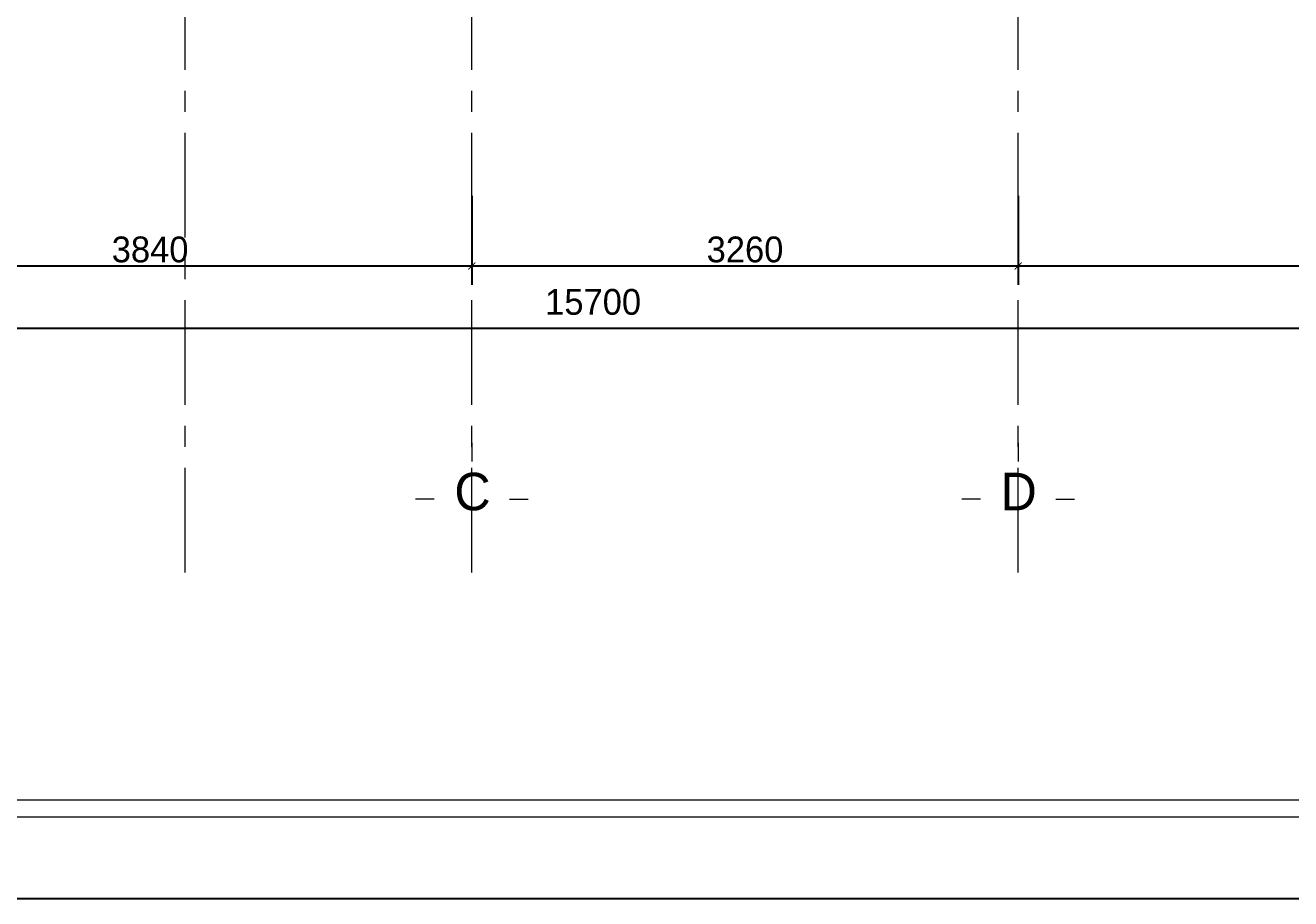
# Model space of a CAD drawing. Header units: millimetres. Extents: x 1832547 to 2001569, y -558009 to -417808.
# Drawn here: x 1917759 to 1925311, y -533453 to -528238 of the extents above; entities that cross this region are included whole.
import ezdxf
from ezdxf.enums import TextEntityAlignment as Align

# ---------------------------------------------------------------- set-up
doc = ezdxf.new("R2010")
doc.units = ezdxf.units.MM
doc.header["$MEASUREMENT"] = 0
doc.linetypes.add('CENTER', pattern=[2, 1.25, -0.25, 0.25, -0.25])
doc.layers.get('0').update_dxf_attribs({"linetype": 'CONTINUOUS'})
doc.layers.get('DEFPOINTS').update_dxf_attribs({"linetype": 'CONTINUOUS'})
for name, color, linetype, lineweight in [('AUDIT_I_160126172308-0', 7, 'CONTINUOUS', 5), ('CA.dim 08', 8, 'CONTINUOUS', 13), ('CA.manh 08', 8, 'CONTINUOUS', 9), ('CA.thay 145', 145, 'CONTINUOUS', 18), ('CA.tim 67', 67, 'CENTER', 9), ('CA.vat lieu 08', 8, 'CONTINUOUS', 5)]:
    doc.layers.add(name, color=color, linetype=linetype, lineweight=lineweight)
doc.styles.add('CA.JSC1', font='Vhavan.ttf', dxfattribs={"width": 0.8})
doc.styles.get("Standard").update_dxf_attribs({"font": 'roman.shx'})
doc.dimstyles.new('CA 70', dxfattribs={"dimscale": 0.7, "dimtxt": 220, "dimasz": 60, "dimexe": 160, "dimexo": 0, "dimgap": 30, "dimtad": 1, "dimdec": 0, "dimrnd": 5, "dimzin": 0, "dimdsep": 46, "dimtxsty": 'Standard', "dimblk": 'ARCHTICK', "dimcen": 0.09, "dimdle": 160, "dimclrd": 256, "dimclre": 256, "dimclrt": 255, "dimadec": 0, "dimazin": 0, "dimtfac": 1, "dimtdec": 0, "dimtix": 1, "dimtmove": 2, "dimatfit": 3, "dimldrblk": 'DOT', "dimfxl": 600, "dimfxlon": 1, "dimtolj": 1, "dimtzin": 0, "dimarcsym": 0})

# ---------------------------------------------------------------- blocks, each defined once
blk = doc.blocks.new('A$C2d76a15f')
blk.add_line((1305.6, 545.7), (27405.3, 545.7))
at = {"color": 4, "linetype": 'Continuous', "lineweight": 18}
blk.add_line((1212.4, 452.5), (27498.5, 452.5), dxfattribs=at)
at = {"layer": 'DEFPOINTS', "ltscale": 600}
blk.add_line((27951, 0), (0, 0), dxfattribs=at)
blk = doc.blocks.new('_ArchTick')
at = {"color": 1, "linetype": 'ByBlock', "const_width": 0.15}
blk.add_lwpolyline([(-0.5, -0.5), (0.5, 0.5)], dxfattribs=at)
blk = doc.blocks.new('*D151')
at = {"layer": 'CA.dim 08', "lineweight": -2, "transparency": 16777216}
for p, q in [((1912974.3, -529628.6), (1912974.3, -530160.6)), ((1928674.3, -529628.6), (1928674.3, -530160.6)), ((1928786.3, -530048.6), (1912862.3, -530048.6))]:
    blk.add_line(p, q, dxfattribs=at)
at = {"layer": 'DEFPOINTS', "color": 0, "transparency": 16777216}
for p in [(1912974.3, -529028.8), (1928674.3, -529028.8), (1912974.3, -530048.6)]:
    blk.add_point(p, dxfattribs=at)
at = {"layer": 'CA.dim 08', "lineweight": -2, "transparency": 16777216, "xscale": 42, "yscale": 42, "zscale": 42, "rotation": 180}
blk.add_blockref('_ArchTick', (1912974.3, -530048.6), dxfattribs=at)
at = {"layer": 'CA.dim 08', "lineweight": -2, "transparency": 16777216, "xscale": 42, "yscale": 42, "zscale": 42}
blk.add_blockref('_ArchTick', (1928674.3, -530048.6), dxfattribs=at)
at = {"layer": 'CA.dim 08', "color": 255, "transparency": 16777216, "insert": (1921148, -529890.4), "char_height": 154, "attachment_point": 5}
blk.add_mtext('\\A1;15700', dxfattribs=at)
blk = doc.blocks.new('_DOT')
at = {"color": 1, "linetype": 'ByBlock'}
blk.add_line((-0.5, 0), (-1, 0), dxfattribs=at)
at = {"color": 1, "linetype": 'ByBlock', "const_width": 0.5}
blk.add_lwpolyline([(-0.25, 0, 1), (0.25, 0, 1)], format="xyb", close=True, dxfattribs=at)
blk = doc.blocks.new('FDBNDFJKBNFJKDNBFD')
at = {"layer": 'CA.vat lieu 08'}
for p, q in [((664804.5, -453296.5), (664804.5, -453401.5)), ((664594.5, -453611.5), (664489.5, -453611.5)), ((665014.5, -453611.5), (665119.5, -453611.5)), ((664804.5, -453926.5), (664804.5, -453821.5))]:
    blk.add_line(p, q, dxfattribs=at)
blk = doc.blocks.new('*D168')
at = {"layer": 'CA.manh 08', "lineweight": -2, "transparency": 16777216}
for p, q in [((1923684.3, -529255.1), (1923684.3, -529787.1)), ((1928564.4, -529344), (1928564.4, -529787.1)), ((1928676.4, -529675.1), (1923572.3, -529675.1))]:
    blk.add_line(p, q, dxfattribs=at)
at = {"layer": 'DEFPOINTS', "color": 0, "transparency": 16777216}
for p in [(1923684.3, -528736.1), (1928564.4, -529344), (1923684.3, -529675.1)]:
    blk.add_point(p, dxfattribs=at)
at = {"layer": 'CA.manh 08', "lineweight": -2, "transparency": 16777216, "xscale": 42, "yscale": 42, "zscale": 42, "rotation": 180}
blk.add_blockref('_ArchTick', (1923684.3, -529675.1), dxfattribs=at)
at = {"layer": 'CA.manh 08', "lineweight": -2, "transparency": 16777216, "xscale": 42, "yscale": 42, "zscale": 42}
blk.add_blockref('_ArchTick', (1928564.4, -529675.1), dxfattribs=at)
at = {"layer": 'CA.manh 08', "color": 255, "transparency": 16777216, "insert": (1926124.4, -529577.1), "char_height": 154, "attachment_point": 5}
blk.add_mtext('\\A1;4880', dxfattribs=at)
blk = doc.blocks.new('*D153')
at = {"layer": 'CA.manh 08', "lineweight": -2, "transparency": 16777216}
for p, q in [((1920424.3, -529255.1), (1920424.3, -529787.1)), ((1923684.3, -529255.1), (1923684.3, -529787.1)), ((1923796.3, -529675.1), (1920312.3, -529675.1))]:
    blk.add_line(p, q, dxfattribs=at)
at = {"layer": 'DEFPOINTS', "color": 0, "transparency": 16777216}
for p in [(1920424.3, -528532.2), (1923684.3, -528736.1), (1920424.3, -529675.1)]:
    blk.add_point(p, dxfattribs=at)
at = {"layer": 'CA.manh 08', "lineweight": -2, "transparency": 16777216, "xscale": 42, "yscale": 42, "zscale": 42, "rotation": 180}
blk.add_blockref('_ArchTick', (1920424.3, -529675.1), dxfattribs=at)
at = {"layer": 'CA.manh 08', "lineweight": -2, "transparency": 16777216, "xscale": 42, "yscale": 42, "zscale": 42}
blk.add_blockref('_ArchTick', (1923684.3, -529675.1), dxfattribs=at)
at = {"layer": 'CA.manh 08', "color": 255, "transparency": 16777216, "insert": (1922054.3, -529577.1), "char_height": 154, "attachment_point": 5}
blk.add_mtext('\\A1;3260', dxfattribs=at)
blk = doc.blocks.new('*D154')
at = {"layer": 'CA.manh 08', "lineweight": -2, "transparency": 16777216}
for p, q in [((1916584.3, -529255.1), (1916584.3, -529787.1)), ((1920424.3, -529255.1), (1920424.3, -529787.1)), ((1920536.3, -529675.1), (1916472.3, -529675.1))]:
    blk.add_line(p, q, dxfattribs=at)
at = {"layer": 'DEFPOINTS', "color": 0, "transparency": 16777216}
for p in [(1916584.3, -528335.8), (1920424.3, -528532.2), (1916584.3, -529675.1)]:
    blk.add_point(p, dxfattribs=at)
at = {"layer": 'CA.manh 08', "lineweight": -2, "transparency": 16777216, "xscale": 42, "yscale": 42, "zscale": 42, "rotation": 180}
blk.add_blockref('_ArchTick', (1916584.3, -529675.1), dxfattribs=at)
at = {"layer": 'CA.manh 08', "lineweight": -2, "transparency": 16777216, "xscale": 42, "yscale": 42, "zscale": 42}
blk.add_blockref('_ArchTick', (1920424.3, -529675.1), dxfattribs=at)
at = {"layer": 'CA.manh 08', "color": 255, "transparency": 16777216, "insert": (1918504.3, -529577.1), "char_height": 154, "attachment_point": 5}
blk.add_mtext('\\A1;3840', dxfattribs=at)

msp = doc.modelspace()

# ---------------------------------------------------------------- linework, layer by layer
at = {"layer": 'CA.tim 67', "ltscale": 500}
for p, q in [((1918714.3, -531504.3), (1918714.3, -514383.7)), ((1920424.3, -531504.3), (1920424.3, -514383.7)), ((1923684.3, -531504.3), (1923684.3, -514383.7))]:
    msp.add_line(p, q, dxfattribs=at)

# ---------------------------------------------------------------- block references
at = {"layer": 'CA.dim 08', "xscale": 1.066666666666667, "yscale": 1.066666666666667, "zscale": 1.066666666666667}
for p in [(1211299.5, -47215), (1214559.5, -47215)]:
    msp.add_blockref('FDBNDFJKBNFJKDNBFD', p, dxfattribs=at)
at = {"layer": 'CA.thay 145', "xscale": 1.082069156961423, "yscale": 1.082069156961423, "zscale": 1.082069156961423}
msp.add_blockref('A$C2d76a15f', (1906627.1, -533453.1), dxfattribs=at)

# ---------------------------------------------------------------- texts
at = {"layer": 'AUDIT_I_160126172308-0', "style": 'CA.JSC1'}
for s, p in [('C', (1920427.9, -531021.7)), ('D', (1923687.9, -531021.7))]:
    msp.add_text(s, height=224, dxfattribs=at).set_placement(p, align=Align.MIDDLE)

# ---------------------------------------------------------------- dimensions: what is measured, and where the dimension line sits
at = {"layer": 'CA.dim 08'}
dim = msp.add_linear_dim(base=(1912974.3, -530048.6), p1=(1928674.3, -529028.8), p2=(1912974.3, -529028.8), angle=0, dimstyle='CA 70', dxfattribs=at)
dim.commit()
dim.dimension.update_dxf_attribs({"geometry": '*D151', "text_midpoint": (1921148, -529890.4), "dimtype": 160})
at = {"layer": 'CA.manh 08'}
for base, p1, p2, picture, middle in [((1916584.3, -529675.1), (1920424.3, -528532.2), (1916584.3, -528335.8), '*D154', (1918504.3, -529577.1)), ((1920424.3, -529675.1), (1923684.3, -528736.1), (1920424.3, -528532.2), '*D153', (1922054.3, -529577.1)), ((1923684.3, -529675.1), (1928564.4, -529344), (1923684.3, -528736.1), '*D168', (1926124.4, -529577.1))]:
    dim = msp.add_linear_dim(base=base, p1=p1, p2=p2, angle=180, dimstyle='CA 70', dxfattribs=at)
    dim.commit()
    dim.dimension.update_dxf_attribs({"geometry": picture, "text_midpoint": middle})

doc.saveas('drawing.dxf')
